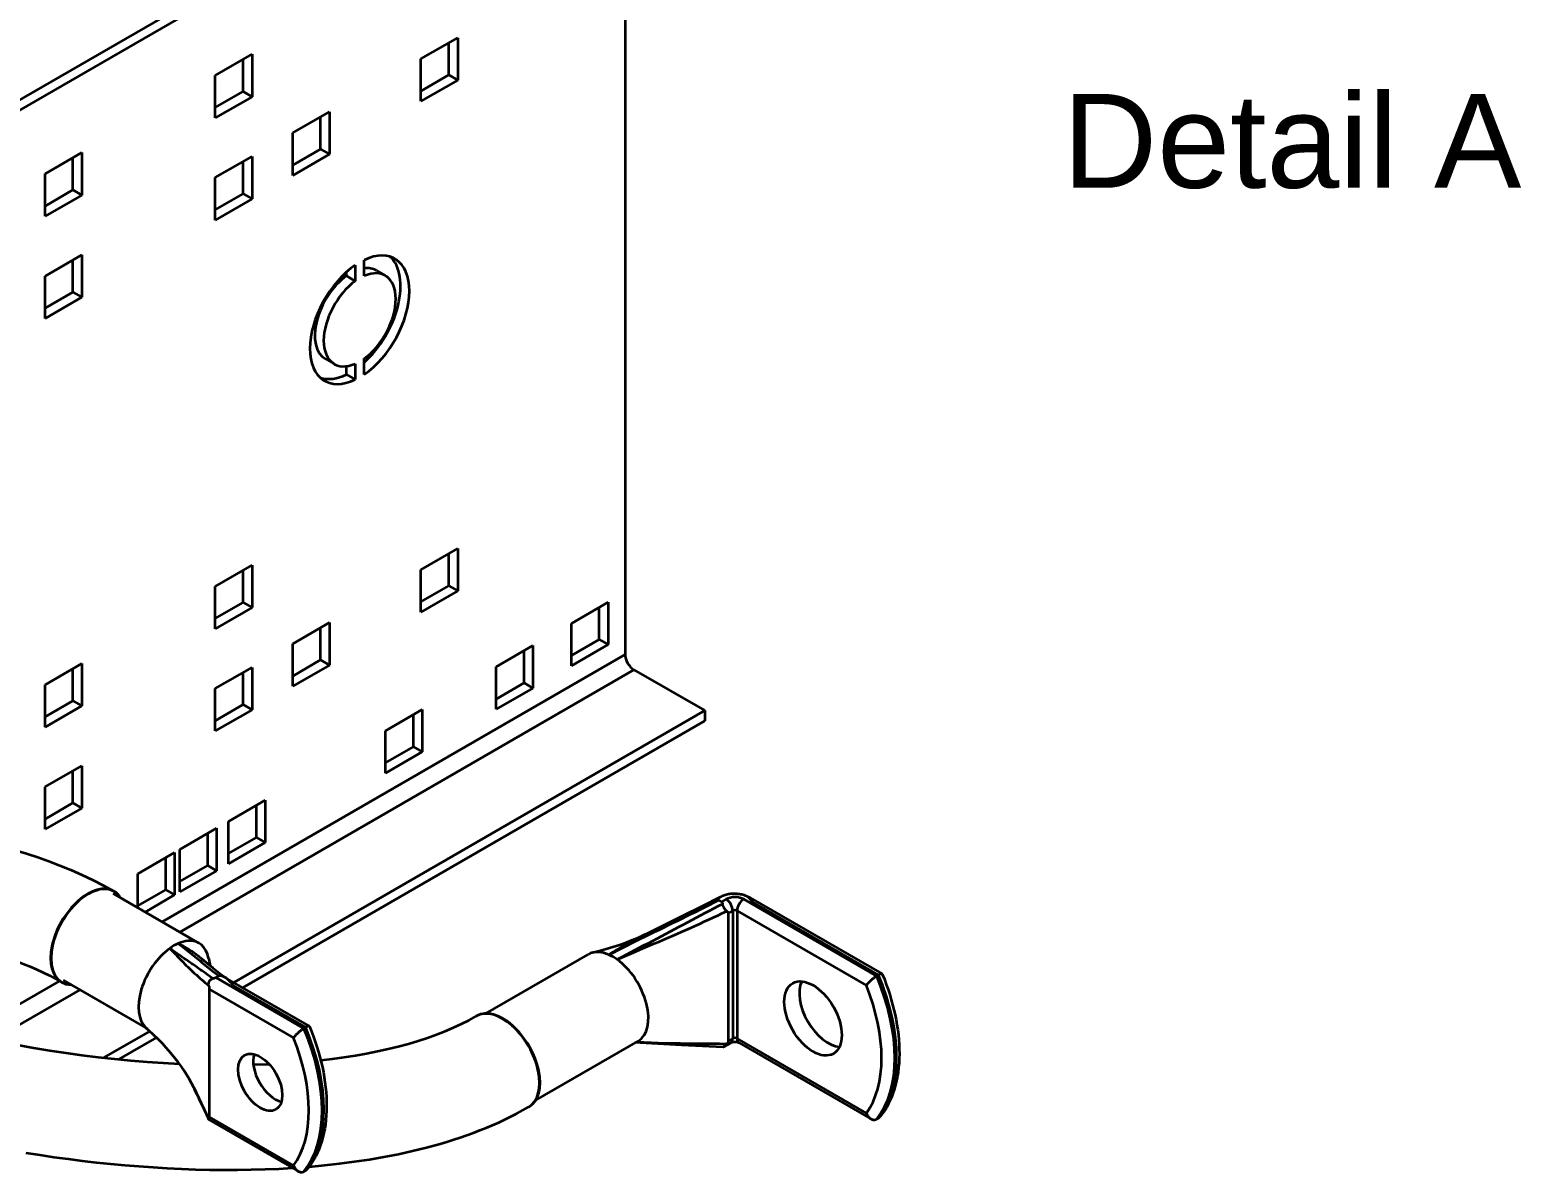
# Model space of a CAD drawing. Header units: millimetres. Extents: x -116965 to 323937, y 291661 to 566926.
# Drawn here: x -23390.5 to -22993.1, y 325879.4 to 326183.6 of the extents above; entities that cross this region are included whole.
import ezdxf

# ---------------------------------------------------------------- set-up
doc = ezdxf.new("R2010")
doc.units = ezdxf.units.MM
for name, color, linetype, lineweight in [('Symbols(Schneider)', 7, 'Continuous', 18), ('Visible Edges(Schneider)', 7, 'Continuous', 35), ('Visible Tangent Edges(Schneider)', 7, 'Continuous', 35)]:
    doc.layers.add(name, color=color, linetype=linetype, lineweight=lineweight)
doc.styles.add('Text Style168', font='micross.ttf')

msp = doc.modelspace()

# ---------------------------------------------------------------- linework, layer by layer
at = {"layer": 'Visible Edges(Schneider)'}
for p, q in [((-23210.677327, 326270.390223), (-23612.549681, 326038.369112)), ((-23210.677327, 326267.668568), (-23612.549681, 326035.647456)), ((-23231.89053, 326255.421119), (-23231.89053, 326017.276283)), ((-23286.278827, 326175.914765), (-23276.497183, 326181.562199)), ((-23278.854206, 326171.628158), (-23278.854206, 326180.201372)), ((-23276.497183, 326181.562199), (-23276.497183, 326170.26733)), ((-23341.079602, 326171.492075), (-23331.297959, 326177.13951)), ((-23333.654981, 326167.205468), (-23333.654981, 326175.778682)), ((-23331.297959, 326177.13951), (-23331.297959, 326165.84464)), ((-23286.278827, 326164.619895), (-23286.278827, 326175.914765)), ((-23341.079602, 326160.197206), (-23341.079602, 326171.492075)), ((-23286.278827, 326167.341551), (-23278.854206, 326171.628158)), ((-23278.854206, 326171.628158), (-23276.497183, 326170.26733)), ((-23276.497183, 326170.26733), (-23286.278827, 326164.619895)), ((-23341.079602, 326162.918861), (-23333.654981, 326167.205468)), ((-23331.297959, 326165.84464), (-23341.079602, 326160.197206)), ((-23333.654981, 326167.205468), (-23331.297959, 326165.84464)), ((-23320.455655, 326156.182764), (-23310.674011, 326161.830199)), ((-23313.031033, 326151.896157), (-23313.031033, 326160.469371)), ((-23310.674011, 326161.830199), (-23310.674011, 326150.535329)), ((-23320.455655, 326144.887895), (-23320.455655, 326156.182764)), ((-23320.455655, 326147.60955), (-23313.031033, 326151.896157)), ((-23313.031033, 326151.896157), (-23310.674011, 326150.535329)), ((-23386.452288, 326145.296143), (-23376.670644, 326150.943578)), ((-23379.027666, 326141.009536), (-23379.027666, 326149.58275)), ((-23376.670644, 326150.943578), (-23376.670644, 326139.648708)), ((-23341.079602, 326144.275522), (-23331.297959, 326149.922957)), ((-23333.654981, 326139.988915), (-23333.654981, 326148.562129)), ((-23331.297959, 326149.922957), (-23331.297959, 326138.628088)), ((-23310.674011, 326150.535329), (-23320.455655, 326144.887895)), ((-23386.452288, 326134.001274), (-23386.452288, 326145.296143)), ((-23341.079602, 326132.980653), (-23341.079602, 326144.275522)), ((-23386.452288, 326136.722929), (-23379.027666, 326141.009536)), ((-23376.670644, 326139.648708), (-23386.452288, 326134.001274)), ((-23379.027666, 326141.009536), (-23376.670644, 326139.648708)), ((-23341.079602, 326135.702308), (-23333.654981, 326139.988915)), ((-23333.654981, 326139.988915), (-23331.297959, 326138.628088)), ((-23331.297959, 326138.628088), (-23341.079602, 326132.980653)), ((-23386.452288, 326118.07959), (-23376.670644, 326123.727025)), ((-23376.670644, 326123.727025), (-23376.670644, 326112.432156)), ((-23379.027666, 326113.792983), (-23379.027666, 326122.366197)), ((-23303.77972, 326120.978789), (-23303.77972, 326116.737022)), ((-23301.422697, 326118.097849), (-23301.422697, 326122.339617)), ((-23386.452288, 326106.784721), (-23386.452288, 326118.07959)), ((-23306.136742, 326118.097849), (-23306.136742, 326119.124194)), ((-23306.136742, 326118.097849), (-23303.77972, 326116.737022)), ((-23298.166564, 326119.534833), (-23295.809542, 326118.174005)), ((-23386.452288, 326109.506376), (-23379.027666, 326113.792983)), ((-23376.670644, 326112.432156), (-23386.452288, 326106.784721)), ((-23379.027666, 326113.792983), (-23376.670644, 326112.432156)), ((-23311.749898, 326096.007809), (-23309.392875, 326094.646982)), ((-23301.422697, 326091.842197), (-23301.422697, 326096.083965)), ((-23306.136742, 326091.842197), (-23306.136742, 326094.057222)), ((-23306.136742, 326091.842197), (-23303.77972, 326090.48137)), ((-23303.77972, 326094.723137), (-23303.77972, 326090.48137)), ((-23286.278827, 326039.832001), (-23276.497183, 326045.479436)), ((-23278.854206, 326035.545394), (-23278.854206, 326044.118608)), ((-23276.497183, 326045.479436), (-23276.497183, 326034.184567)), ((-23341.079602, 326035.409311), (-23331.297959, 326041.056746)), ((-23331.297959, 326041.056746), (-23331.297959, 326029.761877)), ((-23333.654981, 326031.122704), (-23333.654981, 326039.695918)), ((-23286.278827, 326028.537132), (-23286.278827, 326039.832001)), ((-23341.079602, 326024.114442), (-23341.079602, 326035.409311)), ((-23286.278827, 326031.258787), (-23278.854206, 326035.545394)), ((-23276.497183, 326034.184567), (-23286.278827, 326028.537132)), ((-23278.854206, 326035.545394), (-23276.497183, 326034.184567)), ((-23341.079602, 326026.836097), (-23333.654981, 326031.122704)), ((-23331.297959, 326029.761877), (-23341.079602, 326024.114442)), ((-23333.654981, 326031.122704), (-23331.297959, 326029.761877)), ((-23246.209443, 326025.543311), (-23236.427799, 326031.190746)), ((-23238.784821, 326021.256704), (-23238.784821, 326029.829918)), ((-23236.427799, 326031.190746), (-23236.427799, 326019.895876)), ((-23320.455655, 326020.100001), (-23310.674011, 326025.747435)), ((-23313.031033, 326015.813393), (-23313.031033, 326024.386608)), ((-23310.674011, 326025.747435), (-23310.674011, 326014.452566)), ((-23246.209443, 326014.248442), (-23246.209443, 326025.543311)), ((-23246.209443, 326016.970097), (-23238.784821, 326021.256704)), ((-23238.784821, 326021.256704), (-23236.427799, 326019.895876)), ((-23320.455655, 326008.805131), (-23320.455655, 326020.100001)), ((-23266.244135, 326013.976276), (-23256.462491, 326019.623711)), ((-23258.819514, 326009.689669), (-23258.819514, 326018.262883)), ((-23256.462491, 326019.623711), (-23256.462491, 326008.328841)), ((-23236.427799, 326019.895876), (-23246.209443, 326014.248442)), ((-23386.452288, 326009.213379), (-23376.670644, 326014.860814)), ((-23379.027666, 326004.926772), (-23379.027666, 326013.499986)), ((-23376.670644, 326014.860814), (-23376.670644, 326003.565945)), ((-23341.079602, 326008.192759), (-23331.297959, 326013.840193)), ((-23333.654981, 326003.906152), (-23333.654981, 326012.479366)), ((-23331.297959, 326013.840193), (-23331.297959, 326002.545324)), ((-23320.455655, 326011.526786), (-23313.031033, 326015.813393)), ((-23310.674011, 326014.452566), (-23320.455655, 326008.805131)), ((-23313.031033, 326015.813393), (-23310.674011, 326014.452566)), ((-23266.244135, 326002.681407), (-23266.244135, 326013.976276)), ((-23229.533508, 326013.1938), (-23210.677327, 326002.307179)), ((-23386.452288, 325997.91851), (-23386.452288, 326009.213379)), ((-23266.244135, 326005.403062), (-23258.819514, 326009.689669)), ((-23256.462491, 326008.328841), (-23266.244135, 326002.681407)), ((-23258.819514, 326009.689669), (-23256.462491, 326008.328841)), ((-23386.452288, 326000.640165), (-23379.027666, 326004.926772)), ((-23379.027666, 326004.926772), (-23376.670644, 326003.565945)), ((-23341.079602, 325996.897889), (-23341.079602, 326008.192759)), ((-23376.670644, 326003.565945), (-23386.452288, 325997.91851)), ((-23341.079602, 325999.619545), (-23333.654981, 326003.906152)), ((-23331.297959, 326002.545324), (-23341.079602, 325996.897889)), ((-23210.677327, 326002.307179), (-23336.163654, 325929.857614)), ((-23333.654981, 326003.906152), (-23331.297959, 326002.545324)), ((-23295.706917, 325996.965931), (-23285.925273, 326002.613365)), ((-23288.282296, 325992.679324), (-23288.282296, 326001.252538)), ((-23285.925273, 326002.613365), (-23285.925273, 325991.318496)), ((-23210.677327, 326002.307179), (-23210.677327, 325999.585524)), ((-23210.677327, 325999.585524), (-23333.806632, 325928.496787)), ((-23295.706917, 325985.671061), (-23295.706917, 325996.965931)), ((-23295.706917, 325988.392717), (-23288.282296, 325992.679324)), ((-23288.282296, 325992.679324), (-23285.925273, 325991.318496)), ((-23285.925273, 325991.318496), (-23295.706917, 325985.671061)), ((-23386.452288, 325981.996827), (-23376.670644, 325987.644261)), ((-23379.027666, 325977.71022), (-23379.027666, 325986.283434)), ((-23376.670644, 325987.644261), (-23376.670644, 325976.349392)), ((-23386.452288, 325970.701957), (-23386.452288, 325981.996827)), ((-23386.452288, 325973.423613), (-23379.027666, 325977.71022)), ((-23379.027666, 325977.71022), (-23376.670644, 325976.349392)), ((-23337.544069, 325972.81124), (-23327.762425, 325978.458675)), ((-23330.119447, 325968.524633), (-23330.119447, 325977.097847)), ((-23327.762425, 325978.458675), (-23327.762425, 325967.163806)), ((-23376.670644, 325976.349392), (-23386.452288, 325970.701957)), ((-23337.544069, 325961.516371), (-23337.544069, 325972.81124)), ((-23350.507693, 325965.326688), (-23340.726049, 325970.974123)), ((-23343.083072, 325961.040081), (-23343.083072, 325969.613295)), ((-23340.726049, 325970.974123), (-23340.726049, 325959.679254)), ((-23350.507693, 325954.031819), (-23350.507693, 325965.326688)), ((-23337.544069, 325964.238026), (-23330.119447, 325968.524633)), ((-23327.762425, 325967.163806), (-23337.544069, 325961.516371)), ((-23330.119447, 325968.524633), (-23327.762425, 325967.163806)), ((-23361.70355, 325958.862757), (-23351.921906, 325964.510192)), ((-23354.278929, 325954.57615), (-23354.278929, 325963.149364)), ((-23351.921906, 325964.510192), (-23351.921906, 325953.215322)), ((-23350.507693, 325956.753474), (-23343.083072, 325961.040081)), ((-23343.083072, 325961.040081), (-23340.726049, 325959.679254)), ((-23361.70355, 325949.763867), (-23361.70355, 325958.862757)), ((-23340.726049, 325959.679254), (-23350.507693, 325954.031819)), ((-23368.295136, 325953.56952), (-23345.432016, 325940.369492)), ((-23368.094653, 325954.188931), (-23367.976802, 325954.12089)), ((-23361.70355, 325950.289543), (-23354.278929, 325954.57615)), ((-23351.921906, 325953.215322), (-23359.801776, 325948.665877)), ((-23354.278929, 325954.57615), (-23351.921906, 325953.215322)), ((-23206.248433, 325952.801603), (-23206.246589, 325952.80264)), ((-23206.994551, 325951.808829), (-23206.216192, 325951.359443)), ((-23198.547916, 325952.467203), (-23163.407353, 325932.17879)), ((-23204.448425, 325948.297581), (-23204.448425, 325914.27689)), ((-23269.016664, 325921.652201), (-23241.756386, 325937.39093)), ((-23382.064653, 325929.992181), (-23381.946802, 325929.92414)), ((-23381.628469, 325930.47551), (-23359.189473, 325917.520349)), ((-23340.124467, 325931.653321), (-23340.902826, 325931.203935)), ((-23337.986898, 325930.910264), (-23316.024566, 325918.230306)), ((-23164.844404, 325931.618631), (-23164.372999, 325931.890796)), ((-23342.670593, 325928.142073), (-23342.670593, 325894.121382)), ((-23271.537502, 325920.931954), (-23271.419651, 325920.999996)), ((-23358.553764, 325916.930678), (-23370.776229, 325909.874035)), ((-23317.461617, 325917.670147), (-23316.990213, 325917.942313)), ((-23356.783953, 325915.230824), (-23366.795914, 325909.450416)), ((-23255.68333, 325898.558191), (-23228.423053, 325914.296919)), ((-23205.487836, 325912.831276), (-23203.733366, 325913.84422)), ((-23201.51932, 325913.84422), (-23166.378757, 325893.555806)), ((-23330.942348, 325908.010784), (-23326.736778, 325908.156337)), ((-23346.818752, 325901.911688), (-23342.844555, 325893.44151)), ((-23342.67447, 325893.278111), (-23318.995971, 325879.607323)), ((-23257.567502, 325896.735204), (-23257.449651, 325896.803246)), ((-23164.372999, 325893.787622), (-23164.844404, 325893.515457)), ((-23316.990213, 325879.839139), (-23317.461617, 325879.566973))]:
    msp.add_line(p, q, dxfattribs=at)
at = {"layer": 'Visible Edges(Schneider)', "flags": 128}
for points in [[(-23415.200877, 325970.675716), (-23409.283932, 325969.246606), (-23403.326233, 325967.72612), (-23400.339494, 325966.918455), (-23397.351496, 325966.071961), (-23394.365206, 325965.181135), (-23391.383592, 325964.240603), (-23388.409643, 325963.244876), (-23385.445775, 325962.188082), (-23382.495608, 325961.063512), (-23379.563222, 325959.864513), (-23376.652796, 325958.58426), (-23373.76848, 325957.216114), (-23370.914385, 325955.753236), (-23368.09466, 325954.188936)], [(-23226.522564, 325942.715321), (-23216.391024, 325947.705193), (-23211.349248, 325950.22075), (-23206.324682, 325952.763422)], [(-23206.994554, 325951.808827), (-23207.051312, 325951.846541), (-23207.097253, 325951.888502), (-23207.130926, 325951.934619), (-23207.150709, 325951.98295), (-23207.157198, 325952.032807), (-23207.151518, 325952.083055), (-23207.135412, 325952.132655), (-23207.110739, 325952.181087), (-23207.078814, 325952.228557), (-23207.040674, 325952.275138), (-23206.997488, 325952.320538), (-23206.95044, 325952.364455), (-23206.900712, 325952.40659), (-23206.848474, 325952.447406), (-23206.793382, 325952.487542), (-23206.735911, 325952.526901), (-23206.676545, 325952.565379), (-23206.615769, 325952.602876), (-23206.554058, 325952.639293), (-23206.491902, 325952.674526), (-23206.42978, 325952.708474), (-23206.368171, 325952.741039), (-23206.307563, 325952.772116), (-23206.248438, 325952.801605)], [(-23206.248433, 325952.801602), (-23205.992451, 325952.937078), (-23205.73174, 325953.05834), (-23205.465579, 325953.166097), (-23205.19326, 325953.261053), (-23204.914074, 325953.343914), (-23204.627308, 325953.415383), (-23204.332257, 325953.476165), (-23204.028199, 325953.526971), (-23203.714953, 325953.567929), (-23203.395284, 325953.596685), (-23203.071031, 325953.612944), (-23202.743778, 325953.616759), (-23202.4151, 325953.608186), (-23202.086575, 325953.587283), (-23201.759782, 325953.554104), (-23201.436297, 325953.508707), (-23201.117691, 325953.451152), (-23200.805556, 325953.381486), (-23200.50146, 325953.299772), (-23200.206982, 325953.206065), (-23199.923701, 325953.100419), (-23199.653197, 325952.982892), (-23199.39704, 325952.853578), (-23199.156747, 325952.713559)], [(-23199.601756, 325952.95863), (-23199.065551, 325952.735806), (-23198.547916, 325952.467204)], [(-23199.156801, 325952.713539), (-23199.10015, 325952.660216), (-23199.043738, 325952.606058), (-23198.987592, 325952.551086), (-23198.931737, 325952.495323), (-23198.876183, 325952.438798), (-23198.820963, 325952.381532), (-23198.76609, 325952.323552), (-23198.711586, 325952.264882), (-23198.657483, 325952.205542), (-23198.60379, 325952.145563), (-23198.550533, 325952.084966), (-23198.49774, 325952.023773), (-23198.445418, 325951.962016), (-23198.393605, 325951.89971), (-23198.342306, 325951.836888), (-23198.291559, 325951.773568), (-23198.241376, 325951.709775), (-23198.191781, 325951.645536), (-23198.142793, 325951.580876), (-23198.094438, 325951.515816), (-23198.046732, 325951.450384), (-23197.999701, 325951.384602), (-23197.953365, 325951.318495), (-23197.907746, 325951.252087)], [(-23206.216195, 325951.359441), (-23206.191152, 325951.344165), (-23206.167204, 325951.327892), (-23206.14434, 325951.310623), (-23206.122574, 325951.292369), (-23206.101889, 325951.27314), (-23206.082302, 325951.252954), (-23206.063948, 325951.231988), (-23206.046839, 325951.210326), (-23206.03094, 325951.18801), (-23206.016215, 325951.165081), (-23206.002634, 325951.141572), (-23205.990157, 325951.117533), (-23205.97876, 325951.092995), (-23205.968401, 325951.068001), (-23205.959051, 325951.042588), (-23205.950669, 325951.016799), (-23205.943226, 325950.990667), (-23205.93667, 325950.96418), (-23205.930977, 325950.937351), (-23205.926112, 325950.910215), (-23205.922054, 325950.882799), (-23205.918764, 325950.855138), (-23205.916221, 325950.827261), (-23205.914395, 325950.799193)], [(-23204.805072, 325948.914508), (-23204.868359, 325948.964994), (-23204.930715, 325949.02042), (-23204.992259, 325949.080549), (-23205.053099, 325949.145145), (-23205.113353, 325949.213973), (-23205.173144, 325949.286791), (-23205.232261, 325949.362958), (-23205.290458, 325949.441893), (-23205.347631, 325949.523277), (-23205.403683, 325949.606784), (-23205.458523, 325949.692093), (-23205.512042, 325949.778872), (-23205.563895, 325949.866476), (-23205.613677, 325949.954485), (-23205.66106, 325950.042665), (-23205.705718, 325950.130785), (-23205.747329, 325950.218605), (-23205.785555, 325950.305875), (-23205.819796, 325950.392071), (-23205.849546, 325950.476982), (-23205.874364, 325950.560502), (-23205.893703, 325950.642112), (-23205.907155, 325950.721649), (-23205.914395, 325950.799193)], [(-23204.805072, 325948.914508), (-23204.780043, 325948.895249), (-23204.755607, 325948.875515), (-23204.731813, 325948.855292), (-23204.708689, 325948.834583), (-23204.686272, 325948.813376), (-23204.664606, 325948.791667), (-23204.643694, 325948.769412), (-23204.623542, 325948.746561), (-23204.604205, 325948.723107), (-23204.585739, 325948.699039), (-23204.568194, 325948.674362), (-23204.551629, 325948.649056), (-23204.536091, 325948.623123), (-23204.521633, 325948.596554), (-23204.508315, 325948.569343), (-23204.496184, 325948.541484), (-23204.4853, 325948.512969), (-23204.47571, 325948.483793), (-23204.46748, 325948.453972), (-23204.460681, 325948.423659), (-23204.455358, 325948.392862), (-23204.451521, 325948.361585), (-23204.449201, 325948.329826), (-23204.448428, 325948.297581)], [(-23412.490284, 325941.240714), (-23408.174177, 325940.093601), (-23406.059507, 325939.50168), (-23403.976239, 325938.895393), (-23401.926216, 325938.273053), (-23399.911316, 325937.633121), (-23397.93337, 325936.973904), (-23395.994592, 325936.294007), (-23394.096714, 325935.592352), (-23392.24105, 325934.868064), (-23390.428893, 325934.120124), (-23388.661445, 325933.34759), (-23386.940033, 325932.549465), (-23385.265926, 325931.724871), (-23383.640362, 325930.872757), (-23382.064665, 325929.992177)], [(-23240.57483, 325937.865316), (-23238.755854, 325938.331797), (-23236.943838, 325938.829051), (-23235.144223, 325939.361655), (-23233.362446, 325939.934197), (-23231.603954, 325940.551251), (-23229.874181, 325941.217402), (-23228.17857, 325941.937234), (-23226.522564, 325942.715321)], [(-23345.130315, 325936.539027), (-23341.711011, 325933.779958), (-23339.96809, 325932.419266), (-23338.189852, 325931.069099)], [(-23342.8702, 325936.378858), (-23342.662642, 325935.35883), (-23342.459968, 325934.376293)], [(-23342.813287, 325929.047294), (-23342.834776, 325929.146727), (-23342.850072, 325929.246985), (-23342.859084, 325929.34785), (-23342.861723, 325929.449095), (-23342.857904, 325929.550506), (-23342.84754, 325929.65186), (-23342.83064, 325929.752401), (-23342.807304, 325929.851463), (-23342.777622, 325929.948719), (-23342.741676, 325930.043835), (-23342.69956, 325930.136489), (-23342.651359, 325930.226339), (-23342.597382, 325930.312717), (-23342.537909, 325930.39513), (-23342.473125, 325930.473265), (-23342.403224, 325930.54681), (-23342.328393, 325930.61545), (-23342.248838, 325930.678859), (-23342.165114, 325930.736486), (-23342.077583, 325930.788037), (-23341.986513, 325930.833307), (-23341.892692, 325930.871914), (-23341.796618, 325930.90375), (-23341.69854, 325930.928848)], [(-23342.813287, 325929.047294), (-23342.803628, 325929.008009), (-23342.794158, 325928.9687), (-23342.784892, 325928.929389), (-23342.77585, 325928.890109), (-23342.767048, 325928.850878), (-23342.758503, 325928.811726), (-23342.750215, 325928.772613), (-23342.74219, 325928.733494), (-23342.734456, 325928.694409), (-23342.727037, 325928.655398), (-23342.719957, 325928.616503), (-23342.713243, 325928.577757), (-23342.706921, 325928.539203), (-23342.701014, 325928.500877), (-23342.695551, 325928.462823), (-23342.690553, 325928.425075), (-23342.686051, 325928.387676), (-23342.682064, 325928.350662), (-23342.678625, 325928.314103), (-23342.675775, 325928.27822), (-23342.673532, 325928.243054), (-23342.67191, 325928.208625), (-23342.670925, 325928.174958), (-23342.670591, 325928.142074)], [(-23340.902825, 325931.203934), (-23340.928915, 325931.189263), (-23340.955999, 325931.1748), (-23340.984069, 325931.160538), (-23341.013116, 325931.146486), (-23341.043129, 325931.132643), (-23341.074082, 325931.119019), (-23341.105706, 325931.105715), (-23341.137898, 325931.092762), (-23341.170611, 325931.080153), (-23341.203802, 325931.067885), (-23341.237433, 325931.055952), (-23341.271459, 325931.044354), (-23341.305837, 325931.033084), (-23341.340529, 325931.022139), (-23341.37549, 325931.011513), (-23341.410681, 325931.001201), (-23341.446061, 325930.991199), (-23341.481665, 325930.981483), (-23341.517476, 325930.972043), (-23341.553465, 325930.962876), (-23341.589597, 325930.953978), (-23341.62584, 325930.945343), (-23341.662168, 325930.936971), (-23341.69854, 325930.928848)], [(-23340.124465, 325931.65332), (-23339.896437, 325931.733894), (-23339.628185, 325931.742172), (-23339.367451, 325931.694213), (-23339.125712, 325931.613856), (-23338.906739, 325931.516882), (-23338.702322, 325931.408331), (-23338.517446, 325931.296548), (-23338.357448, 325931.190015), (-23338.222249, 325931.093202), (-23338.090032, 325930.992658), (-23337.958076, 325930.886605), (-23337.826629, 325930.775329), (-23337.695958, 325930.659125), (-23337.566311, 325930.53828), (-23337.437948, 325930.413086), (-23337.311126, 325930.283836), (-23337.1861, 325930.150817), (-23337.063128, 325930.014321), (-23336.942468, 325929.874642), (-23336.824377, 325929.732068), (-23336.70911, 325929.58689), (-23336.596923, 325929.439398), (-23336.488075, 325929.289885), (-23336.382822, 325929.13864)], [(-23167.596501, 325929.125075), (-23167.531639, 325929.216738), (-23167.4604, 325929.312128), (-23167.382951, 325929.410994), (-23167.299464, 325929.513066), (-23167.210118, 325929.61807), (-23167.115136, 325929.725676), (-23167.014708, 325929.835595), (-23166.909018, 325929.947531), (-23166.798416, 325930.06104), (-23166.68328, 325930.175633), (-23166.5639, 325930.290943), (-23166.440553, 325930.406584), (-23166.313528, 325930.522184), (-23166.183117, 325930.637358), (-23166.050155, 325930.75125), (-23165.915386, 325930.863126), (-23165.779246, 325930.972529), (-23165.642193, 325931.078992), (-23165.504654, 325931.182062), (-23165.367711, 325931.28082), (-23165.232703, 325931.374243), (-23165.100146, 325931.461939), (-23164.970544, 325931.543529), (-23164.844407, 325931.618629)], [(-23163.343841, 325932.106381), (-23163.354389, 325932.127402), (-23163.367823, 325932.146124), (-23163.384156, 325932.162497), (-23163.403417, 325932.17646), (-23163.425626, 325932.187965), (-23163.450807, 325932.196952), (-23163.478975, 325932.203364), (-23163.510052, 325932.207138), (-23163.544014, 325932.208233), (-23163.580856, 325932.206617), (-23163.620555, 325932.202261), (-23163.66309, 325932.19513), (-23163.708462, 325932.185192), (-23163.756647, 325932.172414), (-23163.807637, 325932.156764), (-23163.861379, 325932.138224), (-23163.917581, 325932.116872), (-23163.976134, 325932.092741), (-23164.036969, 325932.065849), (-23164.10002, 325932.036224), (-23164.165213, 325932.003887), (-23164.232485, 325931.968853), (-23164.301772, 325931.931151), (-23164.373003, 325931.890794)], [(-23163.343847, 325932.106374), (-23162.803283, 325930.753111), (-23162.294486, 325929.396123), (-23161.818044, 325928.036937), (-23161.374519, 325926.67708), (-23160.964483, 325925.318082), (-23160.588511, 325923.961474), (-23160.247161, 325922.608784), (-23159.940885, 325921.261525), (-23159.670072, 325919.921148), (-23159.435101, 325918.589109), (-23159.236347, 325917.266865), (-23159.074194, 325915.955856), (-23158.949029, 325914.657543), (-23158.861162, 325913.373338), (-23158.810838, 325912.104584), (-23158.798312, 325910.852621), (-23158.823825, 325909.618774), (-23158.887624, 325908.404378), (-23158.989951, 325907.21077), (-23159.131048, 325906.039248), (-23159.311104, 325904.891069), (-23159.530302, 325903.767563), (-23159.788797, 325902.670069), (-23160.086775, 325901.599912), (-23160.424399, 325900.558428), (-23160.801864, 325899.546936), (-23161.21939, 325898.566821), (-23161.676858, 325897.619712), (-23162.17407, 325896.707284), (-23162.710835, 325895.831211), (-23163.28696, 325894.993167), (-23163.902253, 325894.194827)], [(-23312.996163, 325909.19855), (-23309.850615, 325909.574285), (-23306.762599, 325909.999265), (-23303.735658, 325910.473535), (-23300.773319, 325910.997185), (-23297.8791, 325911.570196), (-23295.056655, 325912.192355), (-23292.309501, 325912.863071), (-23289.64119, 325913.581655), (-23287.055273, 325914.347394), (-23284.555279, 325915.159653), (-23282.144974, 325916.017568), (-23279.827313, 325916.91951), (-23277.605039, 325917.863727), (-23275.480838, 325918.848371), (-23273.457418, 325919.871746), (-23271.5375, 325920.93196)], [(-23418.592294, 325918.829734), (-23414.588748, 325917.791622), (-23410.52696, 325916.796817), (-23406.412574, 325915.846967), (-23402.251118, 325914.943656), (-23398.048099, 325914.08835), (-23393.809003, 325913.28245), (-23389.539313, 325912.527489), (-23385.244538, 325911.824881), (-23380.930185, 325911.176065), (-23376.601658, 325910.582347), (-23372.264523, 325910.045044), (-23367.92424, 325909.565467), (-23363.586341, 325909.144965), (-23359.256319, 325908.784738), (-23354.939684, 325908.48602), (-23350.642099, 325908.249979)], [(-23346.818752, 325901.911688), (-23347.40557, 325903.092279), (-23348.03802, 325904.252718), (-23348.711711, 325905.390613), (-23349.422253, 325906.503572), (-23350.165252, 325907.589199), (-23350.936321, 325908.645106), (-23351.731433, 325909.670144), (-23352.548498, 325910.669019), (-23353.384766, 325911.643184), (-23354.237323, 325912.593468), (-23355.103251, 325913.520699), (-23355.979633, 325914.425704), (-23357.753249, 325916.173116), (-23359.548812, 325917.849375)], [(-23320.213716, 325915.176591), (-23320.14885, 325915.268256), (-23320.077612, 325915.363646), (-23320.000167, 325915.462509), (-23319.916679, 325915.564585), (-23319.827336, 325915.669588), (-23319.732352, 325915.777195), (-23319.631918, 325915.887111), (-23319.526232, 325915.999048), (-23319.415629, 325916.112555), (-23319.300495, 325916.227149), (-23319.181112, 325916.342458), (-23319.057767, 325916.458101), (-23318.930742, 325916.573701), (-23318.80033, 325916.688872), (-23318.66737, 325916.802767), (-23318.532599, 325916.914643), (-23318.396462, 325917.024045), (-23318.259408, 325917.130511), (-23318.121867, 325917.233576), (-23317.984926, 325917.332339), (-23317.849919, 325917.425758), (-23317.717364, 325917.513457), (-23317.587758, 325917.595046), (-23317.461619, 325917.670147)], [(-23315.961057, 325918.1579), (-23315.971607, 325918.17892), (-23315.985036, 325918.197641), (-23316.001368, 325918.214012), (-23316.020631, 325918.227977), (-23316.042842, 325918.23948), (-23316.068023, 325918.248467), (-23316.096184, 325918.254881), (-23316.127268, 325918.258656), (-23316.16123, 325918.259748), (-23316.19807, 325918.258134), (-23316.237765, 325918.253777), (-23316.280309, 325918.246647), (-23316.325675, 325918.236706), (-23316.373863, 325918.22393), (-23316.42485, 325918.208278), (-23316.478591, 325918.189742), (-23316.534795, 325918.168388), (-23316.593352, 325918.144259), (-23316.654183, 325918.117366), (-23316.717234, 325918.087741), (-23316.782427, 325918.055403), (-23316.849701, 325918.020368), (-23316.918983, 325917.982665), (-23316.990214, 325917.942313)], [(-23315.961062, 325918.157894), (-23315.420492, 325916.804627), (-23314.911704, 325915.44764), (-23314.43526, 325914.088452), (-23313.991733, 325912.728597), (-23313.581695, 325911.369597), (-23313.205721, 325910.012989), (-23312.864371, 325908.6603), (-23312.558099, 325907.313041), (-23312.287286, 325905.972665), (-23312.052312, 325904.640627), (-23311.853563, 325903.318381), (-23311.69141, 325902.007372), (-23311.566244, 325900.709059), (-23311.478376, 325899.424854), (-23311.428052, 325898.156101), (-23311.415527, 325896.904137), (-23311.441039, 325895.67029), (-23311.504836, 325894.455896), (-23311.607163, 325893.262288), (-23311.748262, 325892.090765), (-23311.92832, 325890.942585), (-23312.147514, 325889.81908), (-23312.406013, 325888.721584), (-23312.70399, 325887.651428), (-23313.041615, 325886.609944), (-23313.419072, 325885.598453), (-23313.836604, 325884.618338), (-23314.294071, 325883.671229), (-23314.791282, 325882.758799), (-23315.328052, 325881.882729), (-23315.904177, 325881.044686), (-23316.519464, 325880.246342)], [(-23227.905986, 325913.940685), (-23228.099569, 325913.944784), (-23228.378318, 325913.936736), (-23228.736186, 325913.912324), (-23229.167112, 325913.867337)], [(-23227.905986, 325913.940685), (-23216.826655, 325913.334844), (-23205.751235, 325912.750976)], [(-23205.751313, 325912.751023), (-23205.722261, 325912.75101), (-23205.691545, 325912.754016), (-23205.659307, 325912.760058), (-23205.625679, 325912.769153), (-23205.590802, 325912.781317), (-23205.554882, 325912.796519), (-23205.518053, 325912.814683), (-23205.480371, 325912.83575), (-23205.441901, 325912.859659), (-23205.402702, 325912.886352), (-23205.362835, 325912.915765), (-23205.322361, 325912.947841), (-23205.281342, 325912.982518), (-23205.239869, 325913.019673), (-23205.198017, 325913.059119), (-23205.155785, 325913.100744), (-23205.113161, 325913.144443), (-23205.070142, 325913.190104), (-23205.026754, 325913.237581), (-23204.983109, 325913.28658), (-23204.939182, 325913.336954), (-23204.894913, 325913.388582), (-23204.850259, 325913.441334), (-23204.80516, 325913.495091)], [(-23204.448428, 325914.276889), (-23204.449178, 325914.244749), (-23204.451434, 325914.212318), (-23204.455168, 325914.179613), (-23204.460355, 325914.146652), (-23204.466983, 325914.113445), (-23204.474997, 325914.080146), (-23204.484325, 325914.046881), (-23204.494919, 325914.013668), (-23204.506721, 325913.980535), (-23204.519685, 325913.947502), (-23204.533763, 325913.914589), (-23204.548904, 325913.881819), (-23204.565049, 325913.849219), (-23204.582151, 325913.816807), (-23204.600162, 325913.784606), (-23204.619033, 325913.752637), (-23204.638804, 325913.720767), (-23204.659598, 325913.688786), (-23204.681394, 325913.656708), (-23204.704192, 325913.624535), (-23204.727975, 325913.59228), (-23204.752741, 325913.559947), (-23204.778471, 325913.527548), (-23204.80516, 325913.495091)], [(-23203.733366, 325913.84422), (-23203.670507, 325913.876864), (-23203.578438, 325913.916153), (-23203.320482, 325913.995004), (-23202.991414, 325914.052279), (-23202.626345, 325914.072933), (-23202.261275, 325914.05228), (-23201.932208, 325913.995002), (-23201.674253, 325913.916137), (-23201.582169, 325913.87688), (-23201.51932, 325913.844221)], [(-23342.674477, 325893.278226), (-23342.696975, 325893.291781), (-23342.718099, 325893.305625), (-23342.73783, 325893.31974), (-23342.756159, 325893.33411), (-23342.773069, 325893.34872), (-23342.788551, 325893.363558), (-23342.802585, 325893.378603), (-23342.81516, 325893.393839), (-23342.826252, 325893.409216), (-23342.835838, 325893.424675), (-23342.843925, 325893.440184), (-23342.850512, 325893.455707), (-23342.855592, 325893.471207), (-23342.859166, 325893.48665), (-23342.861235, 325893.502001), (-23342.861798, 325893.517223), (-23342.860856, 325893.532242), (-23342.858424, 325893.547003), (-23342.854516, 325893.561466), (-23342.849148, 325893.575595), (-23342.842329, 325893.589347), (-23342.834076, 325893.602682), (-23342.824401, 325893.615562), (-23342.813319, 325893.627947)], [(-23342.670591, 325894.121382), (-23342.670914, 325894.089862), (-23342.67187, 325894.059285), (-23342.67345, 325894.029648), (-23342.675638, 325894.000945), (-23342.67842, 325893.973171), (-23342.681766, 325893.946431), (-23342.685647, 325893.920791), (-23342.690032, 325893.896227), (-23342.694897, 325893.872717), (-23342.700223, 325893.850243), (-23342.705981, 325893.828783), (-23342.712145, 325893.808313), (-23342.718694, 325893.788815), (-23342.725602, 325893.770266), (-23342.732845, 325893.752645), (-23342.740395, 325893.73593), (-23342.748274, 325893.720024), (-23342.75652, 325893.704809), (-23342.765129, 325893.690285), (-23342.774089, 325893.676448), (-23342.783397, 325893.663299), (-23342.793043, 325893.650833), (-23342.80302, 325893.63905), (-23342.813319, 325893.627947)], [(-23316.058171, 325880.836111), (-23311.985369, 325881.209484), (-23307.954299, 325881.654761), (-23303.967994, 325882.173668), (-23300.029477, 325882.767846), (-23296.141616, 325883.439327), (-23292.307287, 325884.190499), (-23288.529401, 325885.023989), (-23284.810801, 325885.942478), (-23281.154399, 325886.948607), (-23279.350424, 325887.485358), (-23277.562948, 325888.04495), (-23275.792331, 325888.627864), (-23274.039056, 325889.23469), (-23272.30364, 325889.865972), (-23270.586532, 325890.522152), (-23268.888239, 325891.203873), (-23267.209221, 325891.911621), (-23265.549995, 325892.645941), (-23263.911022, 325893.407384), (-23262.292819, 325894.196484), (-23260.695824, 325895.01383), (-23259.120555, 325895.859876), (-23257.567494, 325896.735201)], [(-23167.596501, 325895.104383), (-23167.531639, 325894.945508), (-23167.4604, 325894.790956), (-23167.382951, 325894.641194), (-23167.299464, 325894.496679), (-23167.210118, 325894.357927), (-23167.115136, 325894.225468), (-23167.014708, 325894.0998), (-23166.909018, 325893.981417), (-23166.798416, 325893.870962), (-23166.68328, 325893.769056), (-23166.5639, 325893.676215), (-23166.440553, 325893.592944), (-23166.313528, 325893.519756), (-23166.183117, 325893.457164), (-23166.050155, 325893.40589), (-23165.915386, 325893.366481), (-23165.779246, 325893.339319), (-23165.642193, 325893.324775), (-23165.504654, 325893.323237), (-23165.367711, 325893.335005), (-23165.232703, 325893.360131), (-23165.100146, 325893.398591), (-23164.970544, 325893.450371), (-23164.844407, 325893.515456)], [(-23164.373003, 325893.787621), (-23164.351227, 325893.800434), (-23164.329625, 325893.813625), (-23164.308206, 325893.827194), (-23164.286961, 325893.841139), (-23164.265894, 325893.855455), (-23164.245006, 325893.870144), (-23164.224303, 325893.8852), (-23164.203789, 325893.900617), (-23164.183457, 325893.916399), (-23164.163322, 325893.932539), (-23164.143373, 325893.949037), (-23164.123611, 325893.965892), (-23164.104055, 325893.983094), (-23164.08469, 325894.000647), (-23164.065522, 325894.018547), (-23164.046553, 325894.036794), (-23164.027789, 325894.055378), (-23164.009228, 325894.074302), (-23163.990874, 325894.093563), (-23163.972729, 325894.113159), (-23163.954785, 325894.133086), (-23163.937061, 325894.15334), (-23163.919548, 325894.173921), (-23163.902251, 325894.194825)], [(-23391.554225, 325884.538702), (-23387.817766, 325883.950973), (-23384.068405, 325883.400854), (-23380.308423, 325882.889092), (-23376.540146, 325882.416354), (-23372.765834, 325881.983295), (-23368.987779, 325881.590592), (-23365.208297, 325881.239008), (-23361.429602, 325880.929253), (-23357.653997, 325880.662084), (-23353.883664, 325880.438346), (-23350.120939, 325880.258661), (-23346.368038, 325880.123814), (-23342.627174, 325880.034643), (-23338.900527, 325879.992043), (-23335.190244, 325879.996839), (-23331.498495, 325880.04997), (-23327.827437, 325880.152268), (-23324.179228, 325880.304641), (-23320.556004, 325880.508011)], [(-23320.213716, 325881.155899), (-23320.14885, 325880.997026), (-23320.077612, 325880.842474), (-23320.000167, 325880.692709), (-23319.916679, 325880.548198), (-23319.827336, 325880.409445), (-23319.732352, 325880.276987), (-23319.631918, 325880.151316), (-23319.526232, 325880.032934), (-23319.415629, 325879.922476), (-23319.300495, 325879.820572), (-23319.181112, 325879.72773), (-23319.057767, 325879.644461), (-23318.930742, 325879.571272), (-23318.80033, 325879.508678), (-23318.66737, 325879.457406), (-23318.532599, 325879.417999), (-23318.396462, 325879.390834), (-23318.259408, 325879.376295), (-23318.121867, 325879.374751), (-23317.984926, 325879.386524), (-23317.849919, 325879.411647), (-23317.717364, 325879.450108), (-23317.587758, 325879.501888), (-23317.461619, 325879.566974)], [(-23316.990214, 325879.83914), (-23316.96844, 325879.851951), (-23316.94684, 325879.865142), (-23316.925414, 325879.87871), (-23316.904172, 325879.892657), (-23316.883105, 325879.906973), (-23316.86222, 325879.92166), (-23316.841519, 325879.936715), (-23316.821005, 325879.952136), (-23316.800676, 325879.967917), (-23316.780532, 325879.984055), (-23316.760588, 325880.000556), (-23316.740828, 325880.017407), (-23316.721267, 325880.034612), (-23316.701901, 325880.052165), (-23316.682733, 325880.070065), (-23316.663765, 325880.088309), (-23316.645004, 325880.106897), (-23316.626443, 325880.125822), (-23316.608088, 325880.145083), (-23316.589937, 325880.164676), (-23316.572003, 325880.184604), (-23316.554277, 325880.204859), (-23316.536761, 325880.225438), (-23316.519464, 325880.246343)]]:
    msp.add_lwpolyline(points, dxfattribs=at)
at = {"layer": 'Visible Edges(Schneider)'}
for centre, major_axis, start_param, end_param in [((-23302.601208, 326106.410493), (9.375, 16.237976), 4.0159971794, 6.9795771082), ((-23302.601208, 326106.410493), (-9.375, -16.237976), 4.0159971794, 6.9795771082), ((-23304.958231, 326107.771321), (9.375, 16.237976), 4.1969236128, 6.1571439758), ((-23304.958231, 326107.771321), (6.791667, 11.763512), 0, 0.4084354314), ((-23302.601208, 326106.410493), (6.791667, 11.763512), 4.0500001842, 6.9455741033), ((-23304.958231, 326107.771321), (-6.791667, -11.763512), 4.0500001842, 6.2831853072), ((-23302.601208, 326106.410493), (-6.791667, -11.763512), 4.0500001842, 6.9455741033), ((-23304.958231, 326107.771321), (-9.375, -16.237976), 0.1260413314, 0.696391801), ((-23229.533508, 326015.915456), (1.666667, -2.886751), 3.926990817, 5.4977871438), ((-23374.961802, 325942.022515), (-6.985, -12.098375), 2.8385273771, 6.5862505837), ((-23352.098683, 325928.822487), (6.666667, 11.547005), 0.3777018731, 0.6645611842), ((-23352.098683, 325928.822487), (6.666667, 11.547005), 5.7039268119, 6.6608871803), ((-23352.098683, 325928.822487), (-6.666667, -11.547005), 4.0478277961, 6.1574391329), ((-23352.098683, 325928.822487), (6.666667, 11.547005), 0.6645611842, 0.9062351426), ((-23235.089719, 325925.843925), (-6.666667, 11.547005), 5.9054834341, 6.2831853072), ((-23235.089719, 325925.843925), (-6.666667, 11.547005), 5.6186241229, 5.9054834341), ((-23235.089719, 325925.843925), (-6.666667, 11.547005), 5.3769501646, 5.6186241229), ((-23235.089719, 325925.843925), (6.666667, -11.547005), 0, 2.235357511), ((-23177.796862, 325922.630721), (-5.416667, 9.381942), 0.378870428, 2.7627222256), ((-23264.434651, 325908.901621), (6.985, -12.098375), 0, 3.1415926536), ((-23325.110774, 325905.620376), (4.166667, -7.216878), 3.6431967078, 5.781581253)]:
    msp.add_ellipse(centre, major_axis=major_axis, ratio=0.5773502692, start_param=start_param, end_param=end_param, dxfattribs=at)
for centre, major_axis in [((-23181.8038, 325920.317314), (-5.416667, 9.381942)), ((-23329.117713, 325903.306969), (4.166667, -7.216878))]:
    msp.add_ellipse(centre, major_axis=major_axis, ratio=0.5773502692, dxfattribs=at)
at = {"layer": 'Visible Tangent Edges(Schneider)'}
for p, q in [((-23355.264508, 325946.046284), (-23231.89053, 326017.276283)), ((-23229.533508, 326013.1938), (-23350.550463, 325943.324629)), ((-23204.983366, 325952.071216), (-23206.216192, 325951.359443)), ((-23204.448425, 325948.297581), (-23203.215599, 325949.009354)), ((-23203.215599, 325949.009354), (-23203.215599, 325914.988663)), ((-23202.037087, 325949.009354), (-23167.596503, 325929.125073)), ((-23202.037087, 325949.009354), (-23202.037087, 325914.988663)), ((-23164.844404, 325931.618631), (-23200.26932, 325952.071216)), ((-23197.907743, 325951.25209), (-23164.372999, 325931.890796)), ((-23407.246, 325916.034756), (-23382.57052, 325930.28115)), ((-23317.461617, 325917.670147), (-23340.902826, 325931.203935)), ((-23336.382821, 325929.138641), (-23316.990213, 325917.942313)), ((-23377.217129, 325927.928621), (-23400.379568, 325914.555781)), ((-23342.670593, 325928.142073), (-23320.213717, 325915.17659)), ((-23203.215599, 325914.988663), (-23204.448425, 325914.27689)), ((-23167.596503, 325895.104382), (-23202.037087, 325914.988663)), ((-23320.213717, 325881.155899), (-23342.670593, 325894.121382))]:
    msp.add_line(p, q, dxfattribs=at)
at = {"layer": 'Visible Tangent Edges(Schneider)', "flags": 128}
for points in [[(-23236.226211, 325937.307314), (-23235.015873, 325937.927375), (-23233.803902, 325938.544422), (-23232.590153, 325939.158283), (-23231.374488, 325939.768756), (-23230.156792, 325940.375679), (-23228.937246, 325940.979255), (-23227.716183, 325941.58), (-23226.493942, 325942.178429), (-23225.270869, 325942.775048), (-23224.047379, 325943.370508), (-23222.823872, 325943.965503), (-23221.60065, 325944.560615), (-23220.37797, 325945.156363), (-23219.15602, 325945.753118), (-23217.934954, 325946.351161), (-23216.714882, 325946.950687), (-23215.495896, 325947.551865), (-23214.278026, 325948.154755), (-23213.061292, 325948.759394), (-23211.845711, 325949.365814), (-23210.631278, 325949.974014), (-23209.417957, 325950.583946), (-23208.205729, 325951.195566), (-23206.994554, 325951.808827)], [(-23205.914394, 325950.799192), (-23207.086803, 325950.190171), (-23208.258544, 325949.580074), (-23209.429612, 325948.968903), (-23210.600007, 325948.356649), (-23211.769736, 325947.74332), (-23212.938833, 325947.128944), (-23214.10733, 325946.513573), (-23215.275266, 325945.897259), (-23216.442698, 325945.28006), (-23217.609694, 325944.662083), (-23218.776337, 325944.043433), (-23219.942725, 325943.424232), (-23221.108959, 325942.804622), (-23222.27516, 325942.184736), (-23223.44144, 325941.564731), (-23224.607912, 325940.944768), (-23225.774659, 325940.32496), (-23226.941737, 325939.705393), (-23228.109215, 325939.086144), (-23229.277147, 325938.467299), (-23230.445563, 325937.848875), (-23231.614415, 325937.230769), (-23232.783654, 325936.612855), (-23233.953228, 325935.995007)], [(-23233.953228, 325935.995007), (-23232.732911, 325936.537769), (-23231.510593, 325937.076498), (-23230.286456, 325937.611315), (-23229.060673, 325938.142349), (-23227.833475, 325938.669776), (-23226.60538, 325939.194239), (-23225.37699, 325939.716584), (-23224.1489, 325940.237666), (-23222.921715, 325940.758333), (-23221.696056, 325941.27952), (-23220.472438, 325941.802181), (-23219.251271, 325942.327124), (-23218.03291, 325942.855087), (-23216.8175, 325943.386579), (-23215.605111, 325943.921965), (-23214.395687, 325944.461419), (-23213.189136, 325945.005072), (-23211.985256, 325945.552827), (-23210.783825, 325946.10452), (-23209.58461, 325946.659988), (-23208.387361, 325947.219007), (-23207.19184, 325947.781286), (-23205.997816, 325948.346544), (-23204.80507, 325948.91451)], [(-23226.522265, 325942.714717), (-23226.936124, 325942.508158), (-23227.349018, 325942.299659), (-23227.760955, 325942.089233), (-23228.171933, 325941.876893), (-23228.581959, 325941.662653), (-23228.991029, 325941.446529), (-23229.399153, 325941.228534), (-23229.806329, 325941.008685), (-23230.212563, 325940.786991), (-23230.617859, 325940.563467), (-23231.022213, 325940.338134), (-23231.425641, 325940.11101), (-23231.828297, 325939.882416), (-23232.230295, 325939.652563), (-23232.631687, 325939.421552), (-23233.032534, 325939.189486), (-23233.432885, 325938.956472), (-23233.832801, 325938.722607), (-23234.232333, 325938.487995), (-23234.631538, 325938.252739), (-23235.030476, 325938.01694), (-23235.429195, 325937.7807), (-23235.827754, 325937.544128), (-23236.226211, 325937.307314)], [(-23341.698541, 325930.928848), (-23342.171495, 325931.269777), (-23342.645905, 325931.610086), (-23343.121768, 325931.949771), (-23343.599067, 325932.288814), (-23344.077783, 325932.627215), (-23344.557833, 325932.964975), (-23345.039121, 325933.302107), (-23345.521552, 325933.638633), (-23346.004992, 325933.974565), (-23346.48926, 325934.309945), (-23346.974168, 325934.644819), (-23347.45949, 325934.979234), (-23347.944989, 325935.313252), (-23348.43041, 325935.646931), (-23348.915497, 325935.980342), (-23349.399968, 325936.313551), (-23349.883618, 325936.646602), (-23350.366275, 325936.979509), (-23350.847778, 325937.3123), (-23351.327954, 325937.644991), (-23351.806717, 325937.977566), (-23352.28413, 325938.309931), (-23352.760257, 325938.641969), (-23353.235174, 325938.973569)], [(-23353.235174, 325938.973569), (-23352.852416, 325938.590795), (-23352.468627, 325938.202238), (-23352.083032, 325937.807676), (-23351.694867, 325937.406896), (-23351.303249, 325936.999699), (-23350.907167, 325936.586443), (-23350.505868, 325936.167887), (-23350.098604, 325935.744797), (-23349.684639, 325935.317945), (-23349.263398, 325934.888295), (-23348.83491, 325934.457112), (-23348.399274, 325934.025498), (-23347.956706, 325933.594524), (-23347.507732, 325933.165083), (-23347.052965, 325932.737937), (-23346.593115, 325932.313635), (-23346.12892, 325931.892682), (-23345.661102, 325931.475282), (-23345.190334, 325931.06153), (-23344.717297, 325930.651523), (-23344.242626, 325930.245258), (-23343.766794, 325929.842581), (-23343.290206, 325929.443312), (-23342.813288, 325929.047297)], [(-23345.130441, 325936.53912), (-23345.357598, 325936.721659), (-23345.587478, 325936.903031), (-23345.820235, 325937.08283), (-23346.05582, 325937.260642), (-23346.293969, 325937.436342), (-23346.534415, 325937.6098), (-23346.776891, 325937.780892), (-23347.021132, 325937.949489), (-23347.266871, 325938.11547), (-23347.513839, 325938.278696), (-23347.761775, 325938.439054), (-23348.010408, 325938.596406), (-23348.259474, 325938.750632), (-23348.508694, 325938.901618), (-23348.757568, 325939.04967), (-23349.005869, 325939.19509), (-23349.253523, 325939.338068), (-23349.500444, 325939.478782), (-23349.746559, 325939.617418), (-23349.991784, 325939.754161), (-23350.236039, 325939.889195), (-23350.479245, 325940.022704), (-23350.721323, 325940.15487), (-23350.962191, 325940.285876)], [(-23350.962191, 325940.285876), (-23350.496315, 325939.938174), (-23350.033651, 325939.588371), (-23349.574558, 325939.236415), (-23349.119404, 325938.882241), (-23348.668503, 325938.525799), (-23348.221527, 325938.167208), (-23347.777756, 325937.80676), (-23347.336463, 325937.444748), (-23346.896918, 325937.081454), (-23346.458221, 325936.717249), (-23346.019451, 325936.352529), (-23345.579856, 325935.987613), (-23345.13877, 325935.622785), (-23344.695756, 325935.258272), (-23344.250476, 325934.894251), (-23343.802713, 325934.530852), (-23343.352291, 325934.168196), (-23342.899167, 325933.806337), (-23342.443329, 325933.445316), (-23341.984764, 325933.085168), (-23341.523511, 325932.72591), (-23341.059654, 325932.367523), (-23340.593278, 325932.010001), (-23340.124465, 325931.65332)], [(-23204.805159, 325913.495089), (-23205.752273, 325913.508609), (-23206.700169, 325913.520662), (-23207.648968, 325913.531344), (-23208.598779, 325913.540763), (-23209.549714, 325913.549023), (-23210.501891, 325913.556248), (-23211.455444, 325913.562686), (-23212.410484, 325913.56865), (-23213.367123, 325913.574453), (-23214.32547, 325913.580408), (-23215.285631, 325913.586887), (-23216.247645, 325913.594386), (-23217.21155, 325913.6034), (-23218.177351, 325913.614438), (-23219.144987, 325913.628054), (-23220.114391, 325913.644805), (-23221.085387, 325913.6652), (-23222.057766, 325913.689696), (-23223.031313, 325913.718757), (-23224.005739, 325913.752881), (-23224.980723, 325913.792167), (-23225.955961, 325913.836593), (-23226.931147, 325913.886137), (-23227.90597, 325913.94078)], [(-23342.81332, 325893.627945), (-23342.982095, 325893.975214), (-23343.15086, 325894.322256), (-23343.31959, 325894.669073), (-23343.48827, 325895.01567), (-23343.656882, 325895.362052), (-23343.82541, 325895.708225), (-23343.99383, 325896.054189), (-23344.162125, 325896.399951), (-23344.330277, 325896.745514), (-23344.498269, 325897.090884), (-23344.66608, 325897.436064), (-23344.833692, 325897.781058), (-23345.001078, 325898.125875), (-23345.168205, 325898.470528), (-23345.335047, 325898.815035), (-23345.501572, 325899.159413), (-23345.667749, 325899.503675), (-23345.83355, 325899.847841), (-23345.998944, 325900.191923), (-23346.163902, 325900.535941), (-23346.32839, 325900.879907), (-23346.492386, 325901.223841), (-23346.655849, 325901.567756), (-23346.818749, 325901.911685)]]:
    msp.add_lwpolyline(points, dxfattribs=at)
at = {"layer": 'Visible Tangent Edges(Schneider)'}
for centre, major_axis, start_param, end_param in [((-23375.079653, 325942.090556), (-6.985, -12.098375), 3.1415926536, 6.2831853072), ((-23202.626343, 325950.710388), (-3.333333, 0), 3.926990817, 5.4977871438), ((-23204.983366, 325950.029974), (1.25, -2.165064), 0.7853981634, 2.3561944902), ((-23202.626343, 325948.669147), (0.833333, 0), 0.7853981634, 2.3561944902), ((-23200.26932, 325950.029974), (-1.25, -2.165064), 3.926990817, 5.4977871438), ((-23199.797916, 325950.30214), (1.25, 2.165064), 0, 0.3305079966), ((-23192.294985, 325926.374403), (20.335055, -35.221348), 0.2475935923, 1.3232027345), ((-23190.527218, 325927.395023), (21.585055, -37.386411), 0.2143699311, 1.3564263957), ((-23190.055813, 325927.667189), (21.585055, -37.386411), 0.2143699311, 1.3564263957), ((-23264.552502, 325908.833579), (6.985, -12.098375), 0, 3.1415926536), ((-23343.144432, 325913.44654), (21.585055, -37.386411), 0.2143699311, 1.3564263957), ((-23342.673027, 325913.718706), (21.585055, -37.386411), 0.2143699311, 1.3564263957), ((-23344.912199, 325912.425919), (20.335055, -35.221348), 0.2475935923, 1.3232027345), ((-23204.983366, 325916.009283), (1.25, -2.165064), 0, 0.7853981634), ((-23202.626343, 325914.648456), (-0.833333, 0), 3.926990817, 5.4977871438), ((-23200.26932, 325916.009283), (-1.25, -2.165064), 5.4977871438, 6.2831853072)]:
    msp.add_ellipse(centre, major_axis=major_axis, ratio=0.5773502692, start_param=start_param, end_param=end_param, dxfattribs=at)

# ---------------------------------------------------------------- texts
at = {"layer": 'Symbols(Schneider)', "color": 7, "insert": (-23115.31579, 326141.221841), "char_height": 25, "attachment_point": 7, "style": 'Text Style168'}
msp.add_mtext('Detail A ', dxfattribs=at)

doc.saveas('drawing.dxf')
